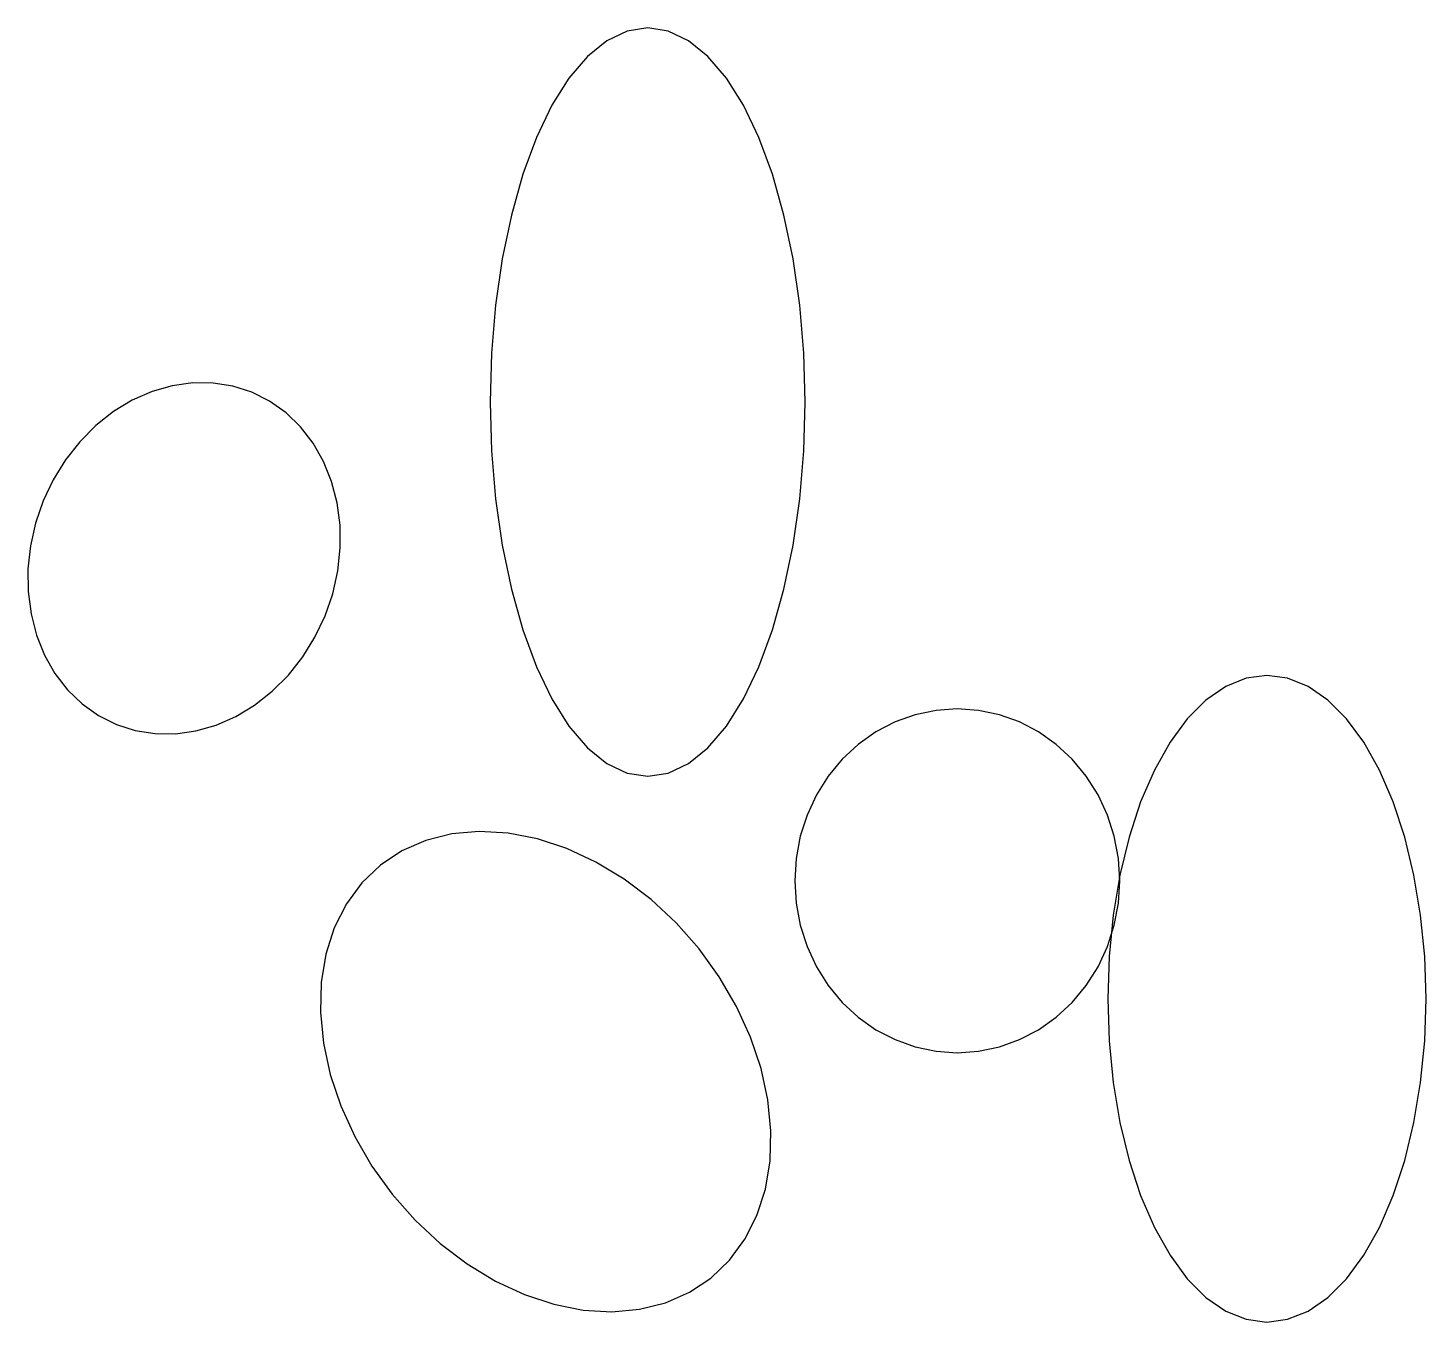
# Model space of a CAD drawing. Extents: x -292 to 292, y -205 to 211.
# Drawn here: x -151.67 to -145.65, y -61.88 to -56.3 of the extents above; entities that cross this region are included whole.
import ezdxf

# ---------------------------------------------------------------- set-up
doc = ezdxf.new("R2010")
doc.units = 0

msp = doc.modelspace()

# ---------------------------------------------------------------- linework, layer by layer
at = {"layer": 'ELLIPSES'}
for p, q in [((-149.0028, -56.302), (-149.0912, -56.3158)), ((-148.9143, -56.3158), (-149.0028, -56.302)), ((-149.1782, -56.3569), (-149.2622, -56.4247)), ((-149.0912, -56.3158), (-149.1782, -56.3569)), ((-148.8273, -56.3569), (-148.9143, -56.3158)), ((-148.7433, -56.4247), (-148.8273, -56.3569)), ((-149.2622, -56.4247), (-149.3417, -56.5179)), ((-148.6638, -56.5179), (-148.7433, -56.4247)), ((-149.3417, -56.5179), (-149.4155, -56.635)), ((-148.59, -56.635), (-148.6638, -56.5179)), ((-149.4155, -56.635), (-149.4821, -56.774)), ((-148.5234, -56.774), (-148.59, -56.635)), ((-149.4821, -56.774), (-149.5406, -56.9325)), ((-148.4649, -56.9325), (-148.5234, -56.774)), ((-149.5406, -56.9325), (-149.5899, -57.1078)), ((-148.4156, -57.1078), (-148.4649, -56.9325)), ((-149.5899, -57.1078), (-149.6291, -57.2969)), ((-148.3764, -57.2969), (-148.4156, -57.1078)), ((-149.6291, -57.2969), (-149.6576, -57.4966)), ((-148.3479, -57.4966), (-148.3764, -57.2969)), ((-149.6576, -57.4966), (-149.6749, -57.7033)), ((-148.3306, -57.7033), (-148.3479, -57.4966)), ((-149.6749, -57.7033), (-149.6807, -57.9137)), ((-148.3248, -57.9137), (-148.3306, -57.7033)), ((-151.0503, -57.8435), (-151.1375, -57.8685)), ((-150.9622, -57.8312), (-151.0503, -57.8435)), ((-150.8747, -57.8318), (-150.9622, -57.8312)), ((-150.7894, -57.8453), (-150.8747, -57.8318)), ((-150.7077, -57.8715), (-150.7894, -57.8453)), ((-151.2224, -57.9059), (-151.3034, -57.9548)), ((-151.1375, -57.8685), (-151.2224, -57.9059)), ((-150.6309, -57.91), (-150.7077, -57.8715)), ((-150.5605, -57.96), (-150.6309, -57.91)), ((-149.6807, -57.9137), (-149.6749, -58.1241)), ((-148.3306, -58.1241), (-148.3248, -57.9137)), ((-151.3034, -57.9548), (-151.3793, -58.0146)), ((-150.4976, -58.0207), (-150.5605, -57.96)), ((-151.3793, -58.0146), (-151.4486, -58.0842)), ((-150.4432, -58.0912), (-150.4976, -58.0207)), ((-151.4486, -58.0842), (-151.5103, -58.1624)), ((-150.3984, -58.1701), (-150.4432, -58.0912)), ((-151.5103, -58.1624), (-151.5632, -58.2478)), ((-149.6749, -58.1241), (-149.6576, -58.3308)), ((-148.3479, -58.3308), (-148.3306, -58.1241)), ((-150.3639, -58.2561), (-150.3984, -58.1701)), ((-151.5632, -58.2478), (-151.6065, -58.3391)), ((-150.3402, -58.3478), (-150.3639, -58.2561)), ((-151.6065, -58.3391), (-151.6394, -58.4345)), ((-150.3278, -58.4436), (-150.3402, -58.3478)), ((-149.6576, -58.3308), (-149.6291, -58.5305)), ((-148.3764, -58.5305), (-148.3479, -58.3308)), ((-151.6394, -58.4345), (-151.6613, -58.5326)), ((-150.327, -58.5418), (-150.3278, -58.4436)), ((-149.6291, -58.5305), (-149.5899, -58.7195)), ((-148.4156, -58.7195), (-148.3764, -58.5305)), ((-151.6613, -58.5326), (-151.6719, -58.6316)), ((-150.3376, -58.6408), (-150.327, -58.5418)), ((-151.6719, -58.6316), (-151.6711, -58.7298)), ((-150.3595, -58.7389), (-150.3376, -58.6408)), ((-151.6711, -58.7298), (-151.6587, -58.8256)), ((-150.3924, -58.8344), (-150.3595, -58.7389)), ((-149.5899, -58.7195), (-149.5406, -58.8948)), ((-148.4649, -58.8948), (-148.4156, -58.7195)), ((-151.6587, -58.8256), (-151.635, -58.9173)), ((-150.4357, -58.9256), (-150.3924, -58.8344)), ((-151.635, -58.9173), (-151.6005, -59.0033)), ((-150.4886, -59.0111), (-150.4357, -58.9256)), ((-149.5406, -58.8948), (-149.4821, -59.0533)), ((-148.5234, -59.0533), (-148.4649, -58.8948)), ((-151.6005, -59.0033), (-151.5557, -59.0823)), ((-150.5503, -59.0892), (-150.4886, -59.0111)), ((-149.4821, -59.0533), (-149.4155, -59.1923)), ((-148.59, -59.1923), (-148.5234, -59.0533)), ((-151.5557, -59.0823), (-151.5013, -59.1527)), ((-150.6196, -59.1588), (-150.5503, -59.0892)), ((-146.4252, -59.1031), (-146.5132, -59.1386)), ((-146.3358, -59.0911), (-146.4252, -59.1031)), ((-146.2463, -59.1031), (-146.3358, -59.0911)), ((-146.1583, -59.1386), (-146.2463, -59.1031)), ((-151.5013, -59.1527), (-151.4384, -59.2134)), ((-150.6955, -59.2186), (-150.6196, -59.1588)), ((-149.4155, -59.1923), (-149.3417, -59.3095)), ((-148.6638, -59.3095), (-148.59, -59.1923)), ((-146.5132, -59.1386), (-146.5981, -59.1971)), ((-146.0734, -59.1971), (-146.1583, -59.1386)), ((-151.4384, -59.2134), (-151.368, -59.2635)), ((-150.7765, -59.2676), (-150.6955, -59.2186)), ((-147.7606, -59.2414), (-147.8505, -59.2603)), ((-147.6693, -59.2351), (-147.7606, -59.2414)), ((-147.5779, -59.2414), (-147.6693, -59.2351)), ((-147.488, -59.2603), (-147.5779, -59.2414)), ((-146.5981, -59.1971), (-146.6785, -59.2777)), ((-145.993, -59.2777), (-146.0734, -59.1971)), ((-151.368, -59.2635), (-151.2912, -59.3019)), ((-151.2912, -59.3019), (-151.2095, -59.3281)), ((-150.9486, -59.3299), (-150.8614, -59.3049)), ((-150.8614, -59.3049), (-150.7765, -59.2676)), ((-149.3417, -59.3095), (-149.2622, -59.4027)), ((-148.7433, -59.4027), (-148.6638, -59.3095)), ((-147.9372, -59.2915), (-148.0194, -59.3343)), ((-147.8505, -59.2603), (-147.9372, -59.2915)), ((-147.4013, -59.2915), (-147.488, -59.2603)), ((-147.3191, -59.3343), (-147.4013, -59.2915)), ((-146.6785, -59.2777), (-146.753, -59.3789)), ((-145.9185, -59.3789), (-145.993, -59.2777)), ((-151.2095, -59.3281), (-151.1242, -59.3416)), ((-151.1242, -59.3416), (-151.0367, -59.3422)), ((-151.0367, -59.3422), (-150.9486, -59.3299)), ((-148.0194, -59.3343), (-148.0955, -59.3881)), ((-147.243, -59.3881), (-147.3191, -59.3343)), ((-149.2622, -59.4027), (-149.1782, -59.4705)), ((-148.8273, -59.4705), (-148.7433, -59.4027)), ((-148.0955, -59.3881), (-148.1644, -59.452)), ((-147.1741, -59.452), (-147.243, -59.3881)), ((-146.753, -59.3789), (-146.8205, -59.499)), ((-145.851, -59.499), (-145.9185, -59.3789)), ((-149.1782, -59.4705), (-149.0912, -59.5116)), ((-148.9143, -59.5116), (-148.8273, -59.4705)), ((-148.1644, -59.452), (-148.2248, -59.5249)), ((-147.1137, -59.5249), (-147.1741, -59.452)), ((-149.0912, -59.5116), (-149.0028, -59.5254)), ((-149.0028, -59.5254), (-148.9143, -59.5116)), ((-148.2248, -59.5249), (-148.2756, -59.6054)), ((-147.0629, -59.6054), (-147.1137, -59.5249)), ((-146.8205, -59.499), (-146.8796, -59.636)), ((-145.7919, -59.636), (-145.851, -59.499)), ((-148.2756, -59.6054), (-148.3162, -59.6923)), ((-147.0223, -59.6923), (-147.0629, -59.6054)), ((-146.8796, -59.636), (-146.9294, -59.7874)), ((-145.7421, -59.7874), (-145.7919, -59.636)), ((-148.3162, -59.6923), (-148.3456, -59.7841)), ((-146.9929, -59.7841), (-147.0223, -59.6923)), ((-149.8465, -59.7733), (-149.9583, -59.8014)), ((-149.7279, -59.7628), (-149.8465, -59.7733)), ((-149.6043, -59.7699), (-149.7279, -59.7628)), ((-149.4779, -59.7947), (-149.6043, -59.7699)), ((-149.351, -59.8366), (-149.4779, -59.7947)), ((-148.3456, -59.7841), (-148.3635, -59.8791)), ((-146.975, -59.8791), (-146.9929, -59.7841)), ((-146.9294, -59.7874), (-146.9691, -59.9508)), ((-145.7024, -59.9508), (-145.7421, -59.7874)), ((-150.0612, -59.8465), (-150.1536, -59.9079)), ((-149.9583, -59.8014), (-150.0612, -59.8465)), ((-149.2256, -59.8949), (-149.351, -59.8366)), ((-150.1536, -59.9079), (-150.2338, -59.9844)), ((-149.1039, -59.9687), (-149.2256, -59.8949)), ((-148.3635, -59.8791), (-148.3695, -59.9758)), ((-146.969, -59.9758), (-146.975, -59.8791)), ((-148.988, -60.0566), (-149.1039, -59.9687)), ((-148.3695, -59.9758), (-148.3635, -60.0724)), ((-146.9691, -59.9508), (-146.9979, -60.1233)), ((-146.975, -60.0724), (-146.969, -59.9758)), ((-145.6736, -60.1233), (-145.7024, -59.9508)), ((-150.2338, -59.9844), (-150.3004, -60.0749)), ((-150.3004, -60.0749), (-150.3524, -60.1778)), ((-148.8799, -60.1573), (-148.988, -60.0566)), ((-148.3635, -60.0724), (-148.3456, -60.1674)), ((-146.9929, -60.1674), (-146.975, -60.0724)), ((-146.9979, -60.1233), (-147.0154, -60.302)), ((-145.6561, -60.302), (-145.6736, -60.1233)), ((-150.3524, -60.1778), (-150.3887, -60.2913)), ((-148.7814, -60.2689), (-148.8799, -60.1573)), ((-148.3456, -60.1674), (-148.3162, -60.2592)), ((-147.0223, -60.2592), (-146.9929, -60.1674)), ((-148.6942, -60.3895), (-148.7814, -60.2689)), ((-148.3162, -60.2592), (-148.2756, -60.3461)), ((-147.0629, -60.3461), (-147.0223, -60.2592)), ((-150.3887, -60.2913), (-150.4089, -60.4134)), ((-147.0154, -60.302), (-147.0212, -60.4838)), ((-145.6503, -60.4838), (-145.6561, -60.302)), ((-148.6198, -60.5171), (-148.6942, -60.3895)), ((-148.2756, -60.3461), (-148.2248, -60.4266)), ((-147.1137, -60.4266), (-147.0629, -60.3461)), ((-150.4089, -60.4134), (-150.4126, -60.5421)), ((-148.2248, -60.4266), (-148.1644, -60.4995)), ((-147.1741, -60.4995), (-147.1137, -60.4266)), ((-148.5595, -60.6495), (-148.6198, -60.5171)), ((-148.1644, -60.4995), (-148.0955, -60.5634)), ((-147.243, -60.5634), (-147.1741, -60.4995)), ((-147.0212, -60.4838), (-147.0154, -60.6655)), ((-145.6561, -60.6655), (-145.6503, -60.4838)), ((-150.4126, -60.5421), (-150.3996, -60.6751)), ((-148.0955, -60.5634), (-148.0194, -60.6172)), ((-147.3191, -60.6172), (-147.243, -60.5634)), ((-148.0194, -60.6172), (-147.9372, -60.66)), ((-147.4013, -60.66), (-147.3191, -60.6172)), ((-150.3996, -60.6751), (-150.3703, -60.8103)), ((-148.5143, -60.7844), (-148.5595, -60.6495)), ((-147.9372, -60.66), (-147.8505, -60.6912)), ((-147.8505, -60.6912), (-147.7606, -60.7101)), ((-147.5779, -60.7101), (-147.488, -60.6912)), ((-147.488, -60.6912), (-147.4013, -60.66)), ((-147.0154, -60.6655), (-146.9979, -60.8442)), ((-145.6736, -60.8442), (-145.6561, -60.6655)), ((-147.7606, -60.7101), (-147.6693, -60.7164)), ((-147.6693, -60.7164), (-147.5779, -60.7101)), ((-150.3703, -60.8103), (-150.325, -60.9452)), ((-148.4849, -60.9196), (-148.5143, -60.7844)), ((-146.9979, -60.8442), (-146.9691, -61.0167)), ((-145.7024, -61.0167), (-145.6736, -60.8442)), ((-148.472, -61.0526), (-148.4849, -60.9196)), ((-150.325, -60.9452), (-150.2647, -61.0776)), ((-148.4756, -61.1813), (-148.472, -61.0526)), ((-146.9691, -61.0167), (-146.9294, -61.1801)), ((-145.7421, -61.1801), (-145.7024, -61.0167)), ((-150.2647, -61.0776), (-150.1903, -61.2052)), ((-146.9294, -61.1801), (-146.8796, -61.3315)), ((-145.7919, -61.3315), (-145.7421, -61.1801)), ((-150.1903, -61.2052), (-150.1031, -61.3259)), ((-148.4958, -61.3034), (-148.4756, -61.1813)), ((-150.1031, -61.3259), (-150.0046, -61.4374)), ((-148.5322, -61.4169), (-148.4958, -61.3034)), ((-146.8796, -61.3315), (-146.8205, -61.4685)), ((-145.851, -61.4685), (-145.7919, -61.3315)), ((-148.5841, -61.5198), (-148.5322, -61.4169)), ((-150.0046, -61.4374), (-149.8965, -61.5381)), ((-146.8205, -61.4685), (-146.753, -61.5886)), ((-145.9185, -61.5886), (-145.851, -61.4685)), ((-149.8965, -61.5381), (-149.7806, -61.626)), ((-148.6507, -61.6103), (-148.5841, -61.5198)), ((-146.753, -61.5886), (-146.6785, -61.6898)), ((-145.993, -61.6898), (-145.9185, -61.5886)), ((-149.7806, -61.626), (-149.6589, -61.6998)), ((-148.7309, -61.6869), (-148.6507, -61.6103)), ((-149.6589, -61.6998), (-149.5335, -61.7581)), ((-148.8233, -61.7482), (-148.7309, -61.6869)), ((-146.6785, -61.6898), (-146.5981, -61.7704)), ((-146.0734, -61.7704), (-145.993, -61.6898)), ((-149.5335, -61.7581), (-149.4066, -61.8)), ((-148.9262, -61.7933), (-148.8233, -61.7482)), ((-146.5981, -61.7704), (-146.5132, -61.8289)), ((-146.1583, -61.8289), (-146.0734, -61.7704)), ((-149.4066, -61.8), (-149.2802, -61.8248)), ((-149.2802, -61.8248), (-149.1567, -61.8319)), ((-149.1567, -61.8319), (-149.038, -61.8214)), ((-149.038, -61.8214), (-148.9262, -61.7933)), ((-146.5132, -61.8289), (-146.4252, -61.8644)), ((-146.2463, -61.8644), (-146.1583, -61.8289)), ((-146.4252, -61.8644), (-146.3358, -61.8764)), ((-146.3358, -61.8764), (-146.2463, -61.8644))]:
    msp.add_line(p, q, dxfattribs=at)

doc.saveas('drawing.dxf')
